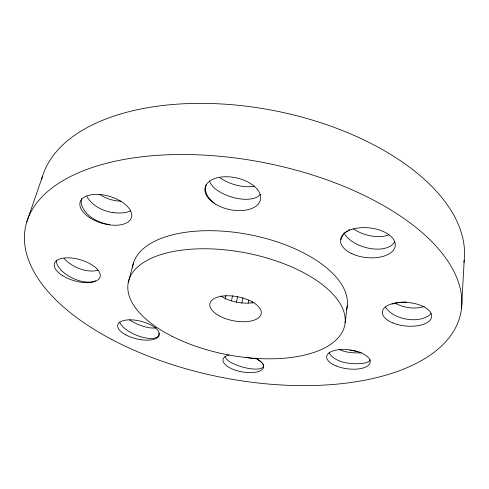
<?xml version="1.0" encoding="UTF-8"?>
<svg xmlns="http://www.w3.org/2000/svg" width="489" height="489" viewBox="0 0 489 489"><rect width="100%" height="100%" fill="white"/><g stroke="black" fill="none" stroke-linecap="round" stroke-linejoin="round"><path stroke-width="0.73" d="M461.524 308.339L464.202 260.209M345.124 322.697L347.331 305.313M252.086 303.082L252.361 301.591M248.18 303.058L248.736 300.093M241.847 303.046L242.856 297.85M236.456 302.19L237.623 296.273M231.474 300.986L232.513 295.796M225.172 299.219L225.924 295.527M128.24 282.63L133.607 262.507M26.785 221.92L42.519 176.291M346.787 308.62A109.151 52.971 11.1 0 1 346.45 309.91M132.446 267.74A109.151 52.971 11.1 0 1 248.223 234.42A109.151 52.971 11.1 0 1 346.927 307.966M255.258 358.101A20.66 8.625 10.6 0 1 259.121 371.285A20.66 8.625 10.6 0 1 229.628 367.722A20.66 8.625 10.6 0 1 228.986 354.928M41.522 179.897A215.27 115.624 11.1 0 1 274.103 110.63A215.27 115.624 11.1 0 1 463.92 262.434M253.822 302.495A25.825 12.518 11.1 0 1 220.918 296.004M385.399 306.958A24.371 13.979 11.6 0 0 422.05 318.62A24.444 9.309 -0.3 0 0 431.035 313.376M395.442 303.321A24.181 14.12 11.5 0 0 422.991 306.817A24.267 9.517 -0.5 0 0 424.152 306.45M391.946 304.097A24.444 9.309 -0.3 0 1 406.316 301.976M394.592 241.7A27.017 14.872 15.9 0 1 369.873 248.449A27.017 14.872 15.9 0 1 344.011 232.782M341.102 239.677A27.201 14.566 -3.5 0 1 347.386 231.016M348.535 230.276A27.201 14.566 -3.5 0 1 349.769 229.567M388.608 234.971A26.791 15.067 15.8 0 1 353.529 228.852M260.221 194.414A27.855 13.374 17.8 0 1 217.244 190.313A27.714 18.753 5.7 0 1 209.426 181.034M214.408 202.99A27.959 18.594 5.8 0 1 206.272 184.524M254.463 186.175A27.616 13.613 17.9 0 1 220.038 177.843M130.514 210.869A26.333 10.807 14.1 0 1 113.1 212.605M113.106 212.599A26.241 16.864 20.4 0 1 86.871 196.462M99.487 194.304A26.033 16.993 20.6 0 0 116.523 200.808A26.119 11.039 14.3 0 0 120.997 201.175M109.634 224.573A26.449 16.724 20.1 0 1 81.565 198.54M97.959 270.044A23.276 12.207 24.9 0 1 64.114 258.571M95.593 280.808A23.435 12.06 24.7 0 1 71.418 277.575A23.435 12.06 24.7 0 1 56.259 260.716M158.791 333.058A21.039 8.295 22.4 0 1 141.804 337.043A21.039 8.295 22.4 0 1 119.738 322.135M155.985 327.881A20.905 8.46 22.5 0 1 129.628 319.782M257.263 359.372A20.397 6.4 16.1 0 1 258.43 368.981A20.397 6.4 16.1 0 1 230.845 362.398A20.324 10.605 4.5 0 1 224.94 356.353M257.306 358.779A20.269 6.577 16.1 0 1 246.046 357.208M329.128 352.93A21.602 12.188 7.5 0 0 347.618 363.089A21.675 6.571 7.7 0 0 370.246 359.763M339.14 349.452A21.461 12.304 7.3 0 0 348.938 352.306A21.534 6.767 7.6 0 0 361.45 352.795M350.02 350.161A21.675 6.571 7.7 0 1 357.966 351.756M359.195 352.098A21.675 6.571 7.7 0 1 360.375 352.459M111.926 339.574A221.859 109.426 11.1 0 0 460.296 315.271A221.859 109.426 11.1 0 0 157.183 155.361A221.859 109.426 11.1 0 0 111.926 339.574M62.604 275.637A23.778 10.929 16.3 0 0 99.97 277.232A23.778 10.929 16.3 0 0 69.181 257.85A23.778 10.929 16.3 0 0 62.604 275.637M125.838 334.892A21.339 9.077 13.7 0 0 159.157 335.258A21.339 9.077 13.7 0 0 130.459 319.837A21.339 9.077 13.7 0 0 125.838 334.892M336.114 365.925A21.956 9.517 7.6 0 0 370.167 362.441A21.956 9.517 7.6 0 0 339.011 349.69A21.956 9.517 7.6 0 0 336.114 365.925M392.569 322.832A24.78 11.809 5.4 0 0 431.579 317.269A24.78 11.809 5.4 0 0 396.891 302.728A24.78 11.809 5.4 0 0 392.569 322.832M351.878 253.693A27.537 14.933 6.2 0 0 395.173 246.334A27.537 14.933 6.2 0 0 356.615 228.216A27.537 14.933 6.2 0 0 351.878 253.693M215.777 204.304A28.344 16.216 12.2 0 0 260.454 199.83A28.344 16.216 12.2 0 0 222.116 176.945A28.344 16.216 12.2 0 0 215.777 204.304M89.316 217.397A26.803 13.961 16.8 0 0 131.431 217.666A26.803 13.961 16.8 0 0 96.681 194.365A26.803 13.961 16.8 0 0 89.316 217.397M172.207 336.365A110.331 51.736 11.1 0 0 344.592 325.931A110.331 51.736 11.1 0 0 192.758 249.097A110.331 51.736 11.1 0 0 172.207 336.365M219.494 315.992A26.131 12.194 11.1 0 0 261.01 314.476A26.131 12.194 11.1 0 0 226.132 295.808A26.131 12.194 11.1 0 0 219.494 315.992"/></g></svg>
